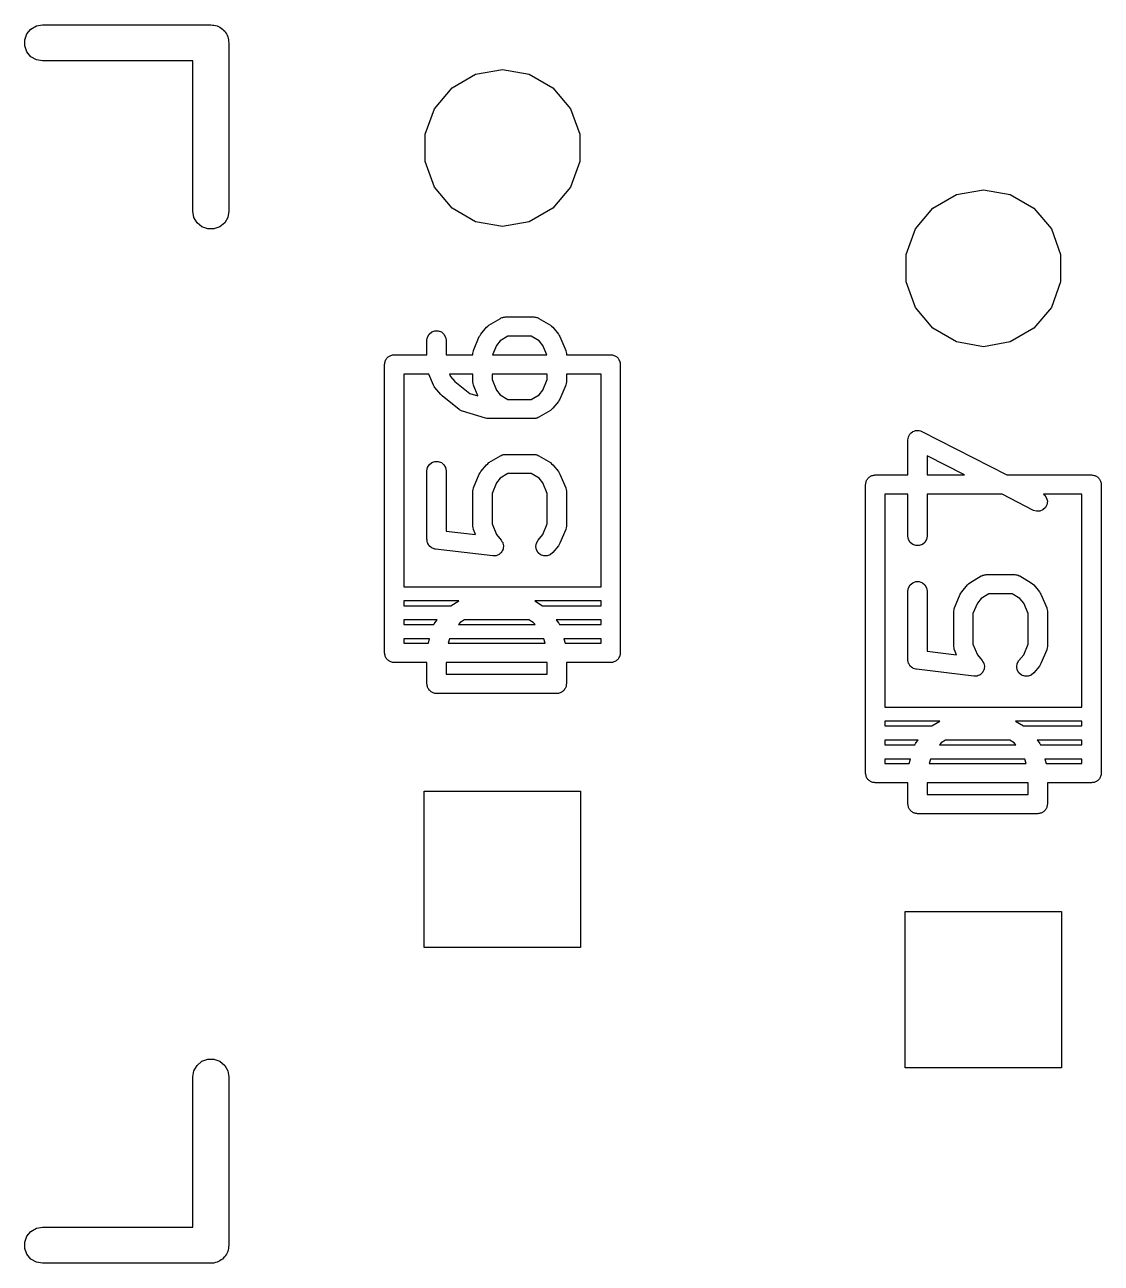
# Model space of a CAD drawing. Extents: x 47 to 330, y -254 to -153.
# Drawn here: x 88.13 to 99.5, y -246.54 to -233.46 of the extents above; entities that cross this region are included whole.
import ezdxf

# ---------------------------------------------------------------- set-up
doc = ezdxf.new("R2010")
doc.units = 0
doc.header["$MEASUREMENT"] = 0
doc.layers.add('BLACK', color=7, linetype='CONTINUOUS')

msp = doc.modelspace()

# ---------------------------------------------------------------- linework, layer by layer
at = {"layer": 'Black'}
for p, q in [((88.1995, -233.504), (88.2568, -233.471)), ((88.2568, -233.471), (88.322, -233.459)), ((88.322, -233.459), (90.1, -233.459)), ((90.1, -233.459), (90.1164, -233.462)), ((90.1164, -233.462), (90.1331, -233.462)), ((90.1331, -233.462), (90.1487, -233.468)), ((90.1487, -233.468), (90.1652, -233.471)), ((90.1652, -233.471), (90.1796, -233.479)), ((90.1796, -233.479), (90.1953, -233.485)), ((90.1953, -233.485), (90.208, -233.496)), ((88.1344, -233.617), (88.157, -233.555)), ((88.1344, -233.683), (88.1344, -233.617)), ((88.157, -233.555), (88.1995, -233.504)), ((90.208, -233.496), (90.2225, -233.504)), ((90.2225, -233.504), (90.2332, -233.517)), ((90.2332, -233.517), (90.2459, -233.528)), ((90.2459, -233.528), (90.2543, -233.542)), ((90.2543, -233.542), (90.265, -233.555)), ((90.265, -233.555), (90.2707, -233.57)), ((90.2707, -233.57), (90.279, -233.585)), ((90.279, -233.585), (90.2819, -233.601)), ((90.2819, -233.601), (90.2876, -233.617)), ((90.2876, -233.617), (90.2876, -233.634)), ((88.157, -233.745), (88.1344, -233.683)), ((88.1995, -233.796), (88.157, -233.745)), ((90.2876, -233.634), (90.2905, -233.65)), ((90.2905, -233.65), (90.2905, -235.428)), ((88.2568, -233.829), (88.1995, -233.796)), ((88.322, -233.84), (88.2568, -233.829)), ((89.9095, -233.84), (88.322, -233.84)), ((89.9095, -235.428), (89.9095, -233.84)), ((92.6474, -234.125), (92.8966, -233.981)), ((92.8966, -233.981), (93.18, -233.931)), ((93.18, -233.931), (93.4634, -233.981)), ((93.4634, -233.981), (93.7126, -234.125)), ((92.4624, -234.346), (92.6474, -234.125)), ((93.7126, -234.125), (93.8976, -234.346)), ((92.3639, -234.616), (92.4624, -234.346)), ((93.8976, -234.346), (93.9961, -234.616)), ((92.3639, -234.904), (92.3639, -234.616)), ((93.9961, -234.616), (93.9961, -234.904)), ((92.4624, -235.174), (92.3639, -234.904)), ((93.9961, -234.904), (93.8976, -235.174)), ((92.6474, -235.395), (92.4624, -235.174)), ((93.8976, -235.174), (93.7126, -235.395)), ((97.7274, -235.395), (97.9766, -235.251)), ((97.9766, -235.251), (98.26, -235.201)), ((98.26, -235.201), (98.5434, -235.251)), ((98.5434, -235.251), (98.7926, -235.395)), ((89.921, -235.493), (89.9095, -235.428)), ((90.2905, -235.428), (90.279, -235.493)), ((92.8966, -235.539), (92.6474, -235.395)), ((93.7126, -235.395), (93.4634, -235.539)), ((97.5424, -235.616), (97.7274, -235.395)), ((98.7926, -235.395), (98.9776, -235.616)), ((89.9541, -235.55), (89.921, -235.493)), ((90.0048, -235.593), (89.9541, -235.55)), ((90.2459, -235.55), (90.1953, -235.593)), ((90.279, -235.493), (90.2459, -235.55)), ((93.18, -235.589), (92.8966, -235.539)), ((93.4634, -235.539), (93.18, -235.589)), ((90.0669, -235.616), (90.0048, -235.593)), ((90.1331, -235.616), (90.0669, -235.616)), ((90.1953, -235.593), (90.1331, -235.616)), ((97.4439, -235.886), (97.5424, -235.616)), ((98.9776, -235.616), (99.0761, -235.886)), ((97.4439, -236.174), (97.4439, -235.886)), ((99.0761, -235.886), (99.0761, -236.174)), ((97.5424, -236.444), (97.4439, -236.174)), ((99.0761, -236.174), (98.9776, -236.444)), ((97.7274, -236.665), (97.5424, -236.444)), ((98.9776, -236.444), (98.7926, -236.665)), ((93.0242, -236.643), (93.037, -236.632)), ((93.037, -236.632), (93.158, -236.56)), ((93.158, -236.56), (93.1671, -236.556)), ((93.1671, -236.556), (93.1755, -236.551)), ((93.1755, -236.551), (93.1834, -236.55)), ((93.1834, -236.55), (93.1909, -236.547)), ((93.1909, -236.547), (93.2006, -236.547)), ((93.2006, -236.547), (93.2102, -236.545)), ((93.2102, -236.545), (93.5126, -236.545)), ((93.5126, -236.545), (93.5222, -236.547)), ((93.5222, -236.547), (93.5319, -236.547)), ((93.5319, -236.547), (93.5395, -236.55)), ((93.5395, -236.55), (93.5474, -236.551)), ((93.5474, -236.551), (93.5558, -236.556)), ((93.5558, -236.556), (93.5649, -236.56)), ((93.5649, -236.56), (93.6858, -236.632)), ((93.6858, -236.632), (93.6986, -236.643)), ((92.3829, -236.792), (92.3891, -236.757)), ((92.3891, -236.757), (92.4067, -236.727)), ((92.4067, -236.727), (92.4337, -236.704)), ((92.4337, -236.704), (92.4669, -236.692)), ((92.4669, -236.692), (92.5022, -236.692)), ((92.5022, -236.692), (92.5353, -236.704)), ((92.5353, -236.704), (92.5624, -236.727)), ((92.5624, -236.727), (92.58, -236.757)), ((92.58, -236.757), (92.5861, -236.792)), ((92.8745, -236.898), (92.935, -236.753)), ((92.935, -236.753), (92.9432, -236.74)), ((92.9432, -236.74), (92.9508, -236.727)), ((92.9508, -236.727), (93.0112, -236.654)), ((93.0112, -236.654), (93.0242, -236.643)), ((93.2384, -236.748), (93.1563, -236.798)), ((93.4845, -236.748), (93.2384, -236.748)), ((93.5665, -236.798), (93.4845, -236.748)), ((93.6986, -236.643), (93.7116, -236.654)), ((93.7116, -236.654), (93.7721, -236.727)), ((93.7721, -236.727), (93.7796, -236.74)), ((93.7796, -236.74), (93.7878, -236.753)), ((93.7878, -236.753), (93.8483, -236.898)), ((97.9766, -236.809), (97.7274, -236.665)), ((98.7926, -236.665), (98.5434, -236.809)), ((92.3829, -236.944), (92.3829, -236.792)), ((92.5861, -236.792), (92.5861, -236.944)), ((93.1167, -236.845), (93.0754, -236.944)), ((93.1563, -236.798), (93.1167, -236.845)), ((93.6062, -236.845), (93.5665, -236.798)), ((93.6475, -236.944), (93.6062, -236.845)), ((98.26, -236.859), (97.9766, -236.809)), ((98.5434, -236.809), (98.26, -236.859)), ((91.9369, -237.028), (91.94, -237.02)), ((91.94, -237.02), (91.9415, -237.011)), ((91.9415, -237.011), (91.946, -237.004)), ((91.946, -237.004), (91.949, -236.995)), ((91.949, -236.995), (91.9547, -236.988)), ((91.9547, -236.988), (91.9592, -236.981)), ((91.9592, -236.981), (91.966, -236.975)), ((91.966, -236.975), (91.9717, -236.968)), ((91.9717, -236.968), (91.9794, -236.964)), ((91.9794, -236.964), (91.9862, -236.958)), ((91.9862, -236.958), (91.9946, -236.955)), ((91.9946, -236.955), (92.0023, -236.951)), ((92.0023, -236.951), (92.011, -236.949)), ((92.011, -236.949), (92.0194, -236.946)), ((92.0194, -236.946), (92.0282, -236.946)), ((92.0282, -236.946), (92.037, -236.944)), ((92.037, -236.944), (92.3829, -236.944)), ((92.5861, -236.944), (92.8667, -236.944)), ((92.8667, -236.937), (92.8671, -236.935)), ((92.8667, -236.944), (92.8667, -236.937)), ((92.8668, -236.932), (92.8702, -236.918)), ((92.8671, -236.935), (92.8668, -236.932)), ((92.8702, -236.918), (92.8729, -236.902)), ((92.8729, -236.902), (92.874, -236.9)), ((92.874, -236.9), (92.8745, -236.898)), ((93.0754, -236.944), (93.6475, -236.944)), ((93.8483, -236.898), (93.8488, -236.9)), ((93.8488, -236.9), (93.85, -236.902)), ((93.85, -236.902), (93.8527, -236.918)), ((93.8527, -236.918), (93.856, -236.932)), ((93.856, -236.932), (93.8557, -236.935)), ((93.8557, -236.935), (93.8561, -236.937)), ((93.8561, -236.937), (93.8561, -236.944)), ((93.8561, -236.944), (94.323, -236.944)), ((94.323, -236.944), (94.3318, -236.946)), ((94.3318, -236.946), (94.3406, -236.946)), ((94.3406, -236.946), (94.349, -236.949)), ((94.349, -236.949), (94.3577, -236.951)), ((94.3577, -236.951), (94.3654, -236.955)), ((94.3654, -236.955), (94.3738, -236.958)), ((94.3738, -236.958), (94.3806, -236.964)), ((94.3806, -236.964), (94.3883, -236.968)), ((94.3883, -236.968), (94.394, -236.975)), ((94.394, -236.975), (94.4008, -236.981)), ((94.4008, -236.981), (94.4053, -236.988)), ((94.4053, -236.988), (94.411, -236.995)), ((94.411, -236.995), (94.414, -237.004)), ((94.414, -237.004), (94.4185, -237.011)), ((94.4185, -237.011), (94.42, -237.02)), ((94.42, -237.02), (94.4231, -237.028)), ((91.9354, -237.046), (91.9369, -237.037)), ((91.9354, -240.094), (91.9354, -237.046)), ((91.9369, -237.037), (91.9369, -237.028)), ((92.4017, -237.148), (92.1386, -237.148)), ((92.1386, -237.148), (92.1386, -239.395)), ((92.4512, -237.267), (92.4017, -237.148)), ((92.6218, -237.148), (92.6329, -237.174)), ((92.8667, -237.148), (92.6218, -237.148)), ((92.8667, -237.227), (92.8667, -237.148)), ((93.0699, -237.148), (93.0699, -237.207)), ((93.6529, -237.148), (93.0699, -237.148)), ((93.6529, -237.207), (93.6529, -237.148)), ((93.8561, -237.148), (93.8561, -237.227)), ((94.2214, -237.148), (93.8561, -237.148)), ((94.2214, -239.395), (94.2214, -237.148)), ((94.4231, -237.028), (94.4231, -237.037)), ((94.4231, -237.037), (94.4246, -237.046)), ((94.4246, -237.046), (94.4246, -240.094)), ((92.4594, -237.279), (92.4512, -237.267)), ((92.4669, -237.292), (92.4594, -237.279)), ((92.6329, -237.174), (92.677, -237.227)), ((92.677, -237.227), (92.835, -237.353)), ((92.8671, -237.23), (92.8667, -237.227)), ((92.8668, -237.232), (92.8671, -237.23)), ((92.8702, -237.247), (92.8668, -237.232)), ((92.8729, -237.262), (92.8702, -237.247)), ((92.874, -237.264), (92.8729, -237.262)), ((92.8745, -237.267), (92.874, -237.264)), ((92.9216, -237.379), (92.8745, -237.267)), ((93.0699, -237.207), (93.1167, -237.319)), ((93.6062, -237.319), (93.6529, -237.207)), ((93.8483, -237.267), (93.7878, -237.412)), ((93.8488, -237.264), (93.8483, -237.267)), ((93.85, -237.262), (93.8488, -237.264)), ((93.8527, -237.247), (93.85, -237.262)), ((93.856, -237.232), (93.8527, -237.247)), ((93.8561, -237.227), (93.8557, -237.23)), ((93.8557, -237.23), (93.856, -237.232)), ((92.5274, -237.365), (92.4669, -237.292)), ((92.5352, -237.372), (92.5274, -237.365)), ((92.542, -237.379), (92.5352, -237.372)), ((92.7234, -237.524), (92.542, -237.379)), ((92.835, -237.353), (92.9216, -237.379)), ((93.1167, -237.319), (93.1563, -237.367)), ((93.1563, -237.367), (93.2384, -237.416)), ((93.2384, -237.416), (93.4845, -237.416)), ((93.4845, -237.416), (93.5665, -237.367)), ((93.5665, -237.367), (93.6062, -237.319)), ((93.7878, -237.412), (93.7796, -237.424)), ((92.725, -237.525), (92.7234, -237.524)), ((92.7262, -237.527), (92.725, -237.525)), ((92.7404, -237.534), (92.7262, -237.527)), ((92.7544, -237.541), (92.7404, -237.534)), ((92.7561, -237.542), (92.7544, -237.541)), ((92.7577, -237.542), (92.7561, -237.542)), ((92.9996, -237.615), (92.7577, -237.542)), ((93.6858, -237.532), (93.5649, -237.605)), ((93.6987, -237.521), (93.6858, -237.532)), ((93.7116, -237.51), (93.6987, -237.521)), ((93.7721, -237.438), (93.7116, -237.51)), ((93.7796, -237.424), (93.7721, -237.438)), ((93.0143, -237.617), (92.9996, -237.615)), ((93.0288, -237.619), (93.0143, -237.617)), ((93.5126, -237.619), (93.0288, -237.619)), ((93.5222, -237.618), (93.5126, -237.619)), ((93.5319, -237.617), (93.5222, -237.618)), ((93.5395, -237.615), (93.5319, -237.617)), ((93.5474, -237.613), (93.5395, -237.615)), ((93.5558, -237.608), (93.5474, -237.613)), ((93.5649, -237.605), (93.5558, -237.608)), ((97.4675, -237.814), (97.4686, -237.812)), ((97.4686, -237.812), (97.4691, -237.81)), ((97.4691, -237.81), (97.4767, -237.796)), ((97.4767, -237.796), (97.4836, -237.783)), ((97.4836, -237.783), (97.4854, -237.781)), ((97.4854, -237.781), (97.4867, -237.779)), ((97.4867, -237.779), (97.4983, -237.769)), ((97.4983, -237.769), (97.5095, -237.759)), ((97.5095, -237.759), (97.5118, -237.758)), ((97.5118, -237.758), (97.5137, -237.756)), ((97.5137, -237.756), (97.528, -237.751)), ((97.528, -237.751), (97.542, -237.745)), ((97.542, -237.745), (97.5445, -237.745)), ((97.5445, -237.745), (97.5469, -237.744)), ((97.5469, -237.744), (97.5621, -237.744)), ((97.5621, -237.744), (97.5773, -237.743)), ((97.5773, -237.743), (97.5797, -237.744)), ((97.5797, -237.744), (97.5822, -237.744)), ((97.5822, -237.744), (97.5965, -237.749)), ((97.5965, -237.749), (97.611, -237.754)), ((97.611, -237.754), (98.5063, -238.214)), ((97.4629, -237.844), (97.4656, -237.829)), ((97.4629, -238.214), (97.4629, -237.844)), ((97.4656, -237.829), (97.4675, -237.814)), ((92.4337, -238.083), (92.4669, -238.071)), ((92.4669, -238.071), (92.5022, -238.071)), ((92.5022, -238.071), (92.5353, -238.083)), ((93.037, -238.084), (93.158, -238.011)), ((93.158, -238.011), (93.1671, -238.008)), ((93.1671, -238.008), (93.1755, -238.003)), ((93.1755, -238.003), (93.1834, -238.001)), ((93.1834, -238.001), (93.1909, -237.999)), ((93.1909, -237.999), (93.2006, -237.998)), ((93.2006, -237.998), (93.2102, -237.997)), ((93.2102, -237.997), (93.5126, -237.997)), ((93.5126, -237.997), (93.5222, -237.998)), ((93.5222, -237.998), (93.5319, -237.999)), ((93.5319, -237.999), (93.5395, -238.001)), ((93.5395, -238.001), (93.5474, -238.003)), ((93.5474, -238.003), (93.5558, -238.008)), ((93.5558, -238.008), (93.5649, -238.011)), ((93.5649, -238.011), (93.6858, -238.084)), ((98.062, -238.214), (97.6661, -238.011)), ((97.6661, -238.011), (97.6661, -238.214)), ((92.3829, -238.171), (92.3891, -238.136)), ((92.3829, -238.897), (92.3829, -238.171)), ((92.3891, -238.136), (92.4067, -238.106)), ((92.4067, -238.106), (92.4337, -238.083)), ((92.5353, -238.083), (92.5624, -238.106)), ((92.5624, -238.106), (92.58, -238.136)), ((92.58, -238.136), (92.5861, -238.171)), ((92.5861, -238.171), (92.5861, -238.806)), ((92.8745, -238.349), (92.935, -238.204)), ((92.935, -238.204), (92.9432, -238.192)), ((92.9432, -238.192), (92.9508, -238.178)), ((92.9508, -238.178), (93.0112, -238.106)), ((93.0112, -238.106), (93.0242, -238.095)), ((93.0242, -238.095), (93.037, -238.084)), ((93.2384, -238.2), (93.1563, -238.249)), ((93.4845, -238.2), (93.2384, -238.2)), ((93.5665, -238.249), (93.4845, -238.2)), ((93.6858, -238.084), (93.6986, -238.095)), ((93.6986, -238.095), (93.7116, -238.106)), ((93.7116, -238.106), (93.7721, -238.178)), ((93.7721, -238.178), (93.7796, -238.192)), ((93.7796, -238.192), (93.7878, -238.204)), ((93.7878, -238.204), (93.8483, -238.349)), ((93.1167, -238.297), (93.0699, -238.409)), ((93.1563, -238.249), (93.1167, -238.297)), ((93.6062, -238.297), (93.5665, -238.249)), ((93.6529, -238.409), (93.6062, -238.297)), ((97.0154, -238.316), (97.0169, -238.307)), ((97.0154, -241.364), (97.0154, -238.316)), ((97.0169, -238.298), (97.02, -238.29)), ((97.0169, -238.307), (97.0169, -238.298)), ((97.02, -238.29), (97.0215, -238.281)), ((97.0215, -238.281), (97.026, -238.274)), ((97.026, -238.274), (97.029, -238.265)), ((97.029, -238.265), (97.0347, -238.258)), ((97.0347, -238.258), (97.0392, -238.251)), ((97.0392, -238.251), (97.046, -238.245)), ((97.046, -238.245), (97.0517, -238.238)), ((97.0517, -238.238), (97.0594, -238.234)), ((97.0594, -238.234), (97.0662, -238.228)), ((97.0662, -238.228), (97.0746, -238.225)), ((97.0746, -238.225), (97.0823, -238.221)), ((97.0823, -238.221), (97.091, -238.219)), ((97.091, -238.219), (97.0994, -238.216)), ((97.0994, -238.216), (97.1082, -238.216)), ((97.1082, -238.216), (97.117, -238.214)), ((97.117, -238.214), (97.4629, -238.214)), ((97.6661, -238.214), (98.062, -238.214)), ((98.5063, -238.214), (99.403, -238.214)), ((99.403, -238.214), (99.4118, -238.216)), ((99.4118, -238.216), (99.4206, -238.216)), ((99.4206, -238.216), (99.429, -238.219)), ((99.429, -238.219), (99.4377, -238.221)), ((99.4377, -238.221), (99.4454, -238.225)), ((99.4454, -238.225), (99.4538, -238.228)), ((99.4538, -238.228), (99.4606, -238.234)), ((99.4606, -238.234), (99.4683, -238.238)), ((99.4683, -238.238), (99.474, -238.245)), ((99.474, -238.245), (99.4808, -238.251)), ((99.4808, -238.251), (99.4853, -238.258)), ((99.4853, -238.258), (99.491, -238.265)), ((99.491, -238.265), (99.494, -238.274)), ((99.494, -238.274), (99.4985, -238.281)), ((99.4985, -238.281), (99.5, -238.29)), ((99.5, -238.29), (99.5031, -238.298)), ((99.5031, -238.298), (99.5031, -238.307)), ((99.5031, -238.307), (99.5046, -238.316)), ((99.5046, -238.316), (99.5046, -241.364)), ((92.8667, -238.389), (92.8671, -238.386)), ((92.8667, -238.751), (92.8667, -238.389)), ((92.8668, -238.384), (92.8702, -238.369)), ((92.8671, -238.386), (92.8668, -238.384)), ((92.8702, -238.369), (92.8729, -238.354)), ((92.8729, -238.354), (92.874, -238.352)), ((92.874, -238.352), (92.8745, -238.349)), ((93.0699, -238.409), (93.0699, -238.731)), ((93.6529, -238.731), (93.6529, -238.409)), ((93.8483, -238.349), (93.8488, -238.352)), ((93.8488, -238.352), (93.85, -238.354)), ((93.85, -238.354), (93.8527, -238.369)), ((93.8527, -238.369), (93.856, -238.384)), ((93.856, -238.384), (93.8557, -238.386)), ((93.8557, -238.386), (93.8561, -238.389)), ((93.8561, -238.389), (93.8561, -238.751)), ((97.4629, -238.418), (97.2186, -238.418)), ((97.2186, -238.418), (97.2186, -240.665)), ((97.4629, -238.86), (97.4629, -238.418)), ((98.4571, -238.418), (97.6661, -238.418)), ((97.6661, -238.418), (97.6661, -238.86)), ((98.7881, -238.588), (98.4571, -238.418)), ((98.8948, -238.418), (98.9091, -238.428)), ((99.3014, -238.418), (98.8948, -238.418)), ((98.9091, -238.428), (98.9282, -238.458)), ((98.9282, -238.458), (98.936, -238.492)), ((99.3014, -240.665), (99.3014, -238.418)), ((98.8218, -238.598), (98.7881, -238.588)), ((98.857, -238.597), (98.8218, -238.598)), ((98.8895, -238.583), (98.857, -238.597)), ((98.9154, -238.559), (98.8895, -238.583)), ((98.9316, -238.528), (98.9154, -238.559)), ((98.936, -238.492), (98.9316, -238.528)), ((92.5861, -238.806), (92.8967, -238.844)), ((92.8671, -238.754), (92.8667, -238.751)), ((92.8668, -238.756), (92.8671, -238.754)), ((92.8702, -238.771), (92.8668, -238.756)), ((92.8729, -238.786), (92.8702, -238.771)), ((92.874, -238.788), (92.8729, -238.786)), ((92.8745, -238.791), (92.874, -238.788)), ((92.8967, -238.844), (92.8745, -238.791)), ((93.0699, -238.731), (93.1167, -238.843)), ((93.1167, -238.843), (93.1673, -238.904)), ((93.5555, -238.904), (93.6062, -238.843)), ((93.6062, -238.843), (93.6529, -238.731)), ((93.8483, -238.791), (93.7878, -238.936)), ((93.8488, -238.788), (93.8483, -238.791)), ((93.85, -238.786), (93.8488, -238.788)), ((93.8527, -238.771), (93.85, -238.786)), ((93.856, -238.756), (93.8527, -238.771)), ((93.8561, -238.751), (93.8557, -238.754)), ((93.8557, -238.754), (93.856, -238.756)), ((92.3834, -238.899), (92.3829, -238.897)), ((92.3831, -238.902), (92.3834, -238.899)), ((92.3865, -238.917), (92.3831, -238.902)), ((92.3891, -238.931), (92.3865, -238.917)), ((92.3905, -238.934), (92.3891, -238.931)), ((92.3911, -238.937), (92.3905, -238.934)), ((92.3993, -238.949), (92.3911, -238.937)), ((92.4067, -238.962), (92.3993, -238.949)), ((92.4089, -238.964), (92.4067, -238.962)), ((92.4104, -238.966), (92.4089, -238.964)), ((92.4223, -238.975), (92.4104, -238.966)), ((92.4337, -238.985), (92.4223, -238.975)), ((92.4364, -238.986), (92.4337, -238.985)), ((92.4386, -238.987), (92.4364, -238.986)), ((92.4529, -238.992), (92.4386, -238.987)), ((93.1673, -238.904), (93.1747, -238.917)), ((93.1747, -238.917), (93.1827, -238.929)), ((93.1827, -238.929), (93.1834, -238.932)), ((93.1834, -238.932), (93.1849, -238.935)), ((93.1849, -238.935), (93.1874, -238.949)), ((93.1883, -238.984), (93.1865, -238.999)), ((93.1874, -238.949), (93.1907, -238.964)), ((93.1909, -238.969), (93.1883, -238.984)), ((93.1907, -238.964), (93.1904, -238.967)), ((93.1904, -238.967), (93.1909, -238.969)), ((93.532, -238.969), (93.538, -238.935)), ((93.5382, -239.004), (93.532, -238.969)), ((93.538, -238.935), (93.5555, -238.904)), ((93.7721, -238.962), (93.7116, -239.034)), ((93.7796, -238.948), (93.7721, -238.962)), ((93.7878, -238.936), (93.7796, -238.948)), ((97.4691, -238.895), (97.4629, -238.86)), ((97.4867, -238.926), (97.4691, -238.895)), ((97.5137, -238.948), (97.4867, -238.926)), ((97.5469, -238.96), (97.5137, -238.948)), ((97.5822, -238.96), (97.5469, -238.96)), ((97.6153, -238.948), (97.5822, -238.96)), ((97.6424, -238.926), (97.6153, -238.948)), ((97.66, -238.895), (97.6424, -238.926)), ((97.6661, -238.86), (97.66, -238.895)), ((92.4669, -238.997), (92.4529, -238.992)), ((92.4697, -238.997), (92.4669, -238.997)), ((92.4724, -238.997), (92.4697, -238.997)), ((93.0772, -239.07), (92.4724, -238.997)), ((93.0919, -239.069), (93.0772, -239.07)), ((93.1066, -239.069), (93.0919, -239.069)), ((93.1094, -239.068), (93.1066, -239.069)), ((93.1124, -239.068), (93.1094, -239.068)), ((93.126, -239.062), (93.1124, -239.068)), ((93.1398, -239.057), (93.126, -239.062)), ((93.1421, -239.055), (93.1398, -239.057)), ((93.1449, -239.054), (93.1421, -239.055)), ((93.1556, -239.044), (93.1449, -239.054)), ((93.1669, -239.035), (93.1556, -239.044)), ((93.1684, -239.032), (93.1669, -239.035)), ((93.1706, -239.03), (93.1684, -239.032)), ((93.1772, -239.017), (93.1706, -239.03)), ((93.1846, -239.004), (93.1772, -239.017)), ((93.1852, -239.001), (93.1846, -239.004)), ((93.1865, -238.999), (93.1852, -239.001)), ((93.556, -239.035), (93.5382, -239.004)), ((93.5831, -239.057), (93.556, -239.035)), ((93.6163, -239.069), (93.5831, -239.057)), ((93.6516, -239.069), (93.6163, -239.069)), ((93.6847, -239.057), (93.6516, -239.069)), ((93.7116, -239.034), (93.6847, -239.057)), ((97.4691, -239.406), (97.4867, -239.376)), ((97.4867, -239.376), (97.5137, -239.353)), ((97.5137, -239.353), (97.5469, -239.341)), ((97.5469, -239.341), (97.5822, -239.341)), ((97.5822, -239.341), (97.6153, -239.353)), ((97.6153, -239.353), (97.6424, -239.376)), ((97.6424, -239.376), (97.66, -239.406)), ((98.0308, -239.448), (98.0912, -239.376)), ((98.0912, -239.376), (98.1042, -239.365)), ((98.1042, -239.365), (98.117, -239.354)), ((98.117, -239.354), (98.238, -239.281)), ((98.238, -239.281), (98.2471, -239.278)), ((98.2471, -239.278), (98.2555, -239.273)), ((98.2555, -239.273), (98.2634, -239.271)), ((98.2634, -239.271), (98.2709, -239.269)), ((98.2709, -239.269), (98.2806, -239.268)), ((98.2806, -239.268), (98.2902, -239.267)), ((98.2902, -239.267), (98.5926, -239.267)), ((98.5926, -239.267), (98.6022, -239.268)), ((98.6022, -239.268), (98.6119, -239.269)), ((98.6119, -239.269), (98.6195, -239.271)), ((98.6195, -239.271), (98.6274, -239.273)), ((98.6274, -239.273), (98.6358, -239.278)), ((98.6358, -239.278), (98.6449, -239.281)), ((98.6449, -239.281), (98.7658, -239.354)), ((98.7658, -239.354), (98.7786, -239.365)), ((98.7786, -239.365), (98.7916, -239.376)), ((98.7916, -239.376), (98.8521, -239.448)), ((92.1386, -239.395), (94.2214, -239.395)), ((97.4629, -239.441), (97.4691, -239.406)), ((97.4629, -240.167), (97.4629, -239.441)), ((97.66, -239.406), (97.6661, -239.441)), ((97.6661, -239.441), (97.6661, -240.076)), ((97.9545, -239.619), (98.015, -239.474)), ((98.015, -239.474), (98.0232, -239.462)), ((98.0232, -239.462), (98.0308, -239.448)), ((98.3184, -239.47), (98.2363, -239.519)), ((98.5645, -239.47), (98.3184, -239.47)), ((98.6465, -239.519), (98.5645, -239.47)), ((98.8521, -239.448), (98.8596, -239.462)), ((98.8596, -239.462), (98.8678, -239.474)), ((98.8678, -239.474), (98.9283, -239.619)), ((92.1386, -239.545), (92.1386, -239.595)), ((92.7182, -239.545), (92.1386, -239.545)), ((92.1386, -239.595), (92.6349, -239.595)), ((92.6349, -239.595), (92.7182, -239.545)), ((93.5208, -239.545), (93.6041, -239.595)), ((94.2214, -239.545), (93.5208, -239.545)), ((93.6041, -239.595), (94.2214, -239.595)), ((94.2214, -239.595), (94.2214, -239.545)), ((97.9468, -239.654), (97.9502, -239.639)), ((97.9502, -239.639), (97.9529, -239.624)), ((97.9529, -239.624), (97.954, -239.622)), ((97.954, -239.622), (97.9545, -239.619)), ((98.1967, -239.567), (98.1499, -239.679)), ((98.2363, -239.519), (98.1967, -239.567)), ((98.6862, -239.567), (98.6465, -239.519)), ((98.7329, -239.679), (98.6862, -239.567)), ((98.9283, -239.619), (98.9288, -239.622)), ((98.9288, -239.622), (98.93, -239.624)), ((98.93, -239.624), (98.9327, -239.639)), ((98.9327, -239.639), (98.936, -239.654)), ((92.1386, -239.745), (92.1386, -239.795)), ((92.4919, -239.745), (92.1386, -239.745)), ((92.4669, -239.775), (92.4919, -239.745)), ((92.733, -239.773), (92.7148, -239.795)), ((92.7799, -239.745), (92.733, -239.773)), ((93.4592, -239.745), (92.7799, -239.745)), ((93.5061, -239.773), (93.4592, -239.745)), ((93.5243, -239.795), (93.5061, -239.773)), ((94.2214, -239.745), (93.7471, -239.745)), ((93.7471, -239.745), (93.7721, -239.775)), ((94.2214, -239.795), (94.2214, -239.745)), ((97.9467, -239.659), (97.9471, -239.656)), ((97.9467, -240.021), (97.9467, -239.659)), ((97.9471, -239.656), (97.9468, -239.654)), ((98.1499, -239.679), (98.1499, -240.001)), ((98.7329, -240.001), (98.7329, -239.679)), ((98.936, -239.654), (98.9357, -239.656)), ((98.9357, -239.656), (98.9361, -239.659)), ((98.9361, -239.659), (98.9361, -240.021)), ((92.1386, -239.795), (92.4555, -239.795)), ((92.4555, -239.795), (92.4563, -239.794)), ((92.4563, -239.794), (92.4623, -239.781)), ((92.4623, -239.781), (92.465, -239.778)), ((92.465, -239.778), (92.4669, -239.775)), ((92.7148, -239.795), (93.5243, -239.795)), ((93.7721, -239.775), (93.774, -239.778)), ((93.774, -239.778), (93.7767, -239.781)), ((93.7767, -239.781), (93.7827, -239.794)), ((93.7827, -239.794), (93.7836, -239.795)), ((93.7836, -239.795), (94.18, -239.795)), ((94.18, -239.795), (94.2214, -239.795)), ((92.1386, -239.945), (92.1386, -239.992)), ((92.4104, -239.945), (92.1386, -239.945)), ((92.1386, -239.992), (92.3972, -239.992)), ((92.3972, -239.992), (92.4104, -239.945)), ((92.6213, -239.945), (92.6081, -239.992)), ((92.6081, -239.992), (93.6309, -239.992)), ((93.6178, -239.945), (92.6213, -239.945)), ((93.6309, -239.992), (93.6178, -239.945)), ((94.18, -239.945), (93.8287, -239.945)), ((93.8287, -239.945), (93.8418, -239.992)), ((93.8418, -239.992), (94.2214, -239.992)), ((94.2214, -239.945), (94.18, -239.945)), ((94.2214, -239.992), (94.2214, -239.945)), ((97.9471, -240.024), (97.9467, -240.021)), ((97.9468, -240.026), (97.9471, -240.024)), ((97.9502, -240.041), (97.9468, -240.026)), ((98.1499, -240.001), (98.1967, -240.113)), ((98.6862, -240.113), (98.7329, -240.001)), ((98.936, -240.026), (98.9327, -240.041)), ((98.9361, -240.021), (98.9357, -240.024)), ((98.9357, -240.024), (98.936, -240.026)), ((91.9369, -240.103), (91.9354, -240.094)), ((91.9369, -240.112), (91.9369, -240.103)), ((91.94, -240.12), (91.9369, -240.112)), ((91.9415, -240.129), (91.94, -240.12)), ((91.946, -240.136), (91.9415, -240.129)), ((91.949, -240.145), (91.946, -240.136)), ((91.9547, -240.152), (91.949, -240.145)), ((91.9592, -240.159), (91.9547, -240.152)), ((91.966, -240.165), (91.9592, -240.159)), ((91.9717, -240.172), (91.966, -240.165)), ((94.394, -240.165), (94.3883, -240.172)), ((94.4008, -240.159), (94.394, -240.165)), ((94.4053, -240.152), (94.4008, -240.159)), ((94.411, -240.145), (94.4053, -240.152)), ((94.414, -240.136), (94.411, -240.145)), ((94.4185, -240.129), (94.414, -240.136)), ((94.42, -240.12), (94.4185, -240.129)), ((94.4231, -240.112), (94.42, -240.12)), ((94.4246, -240.094), (94.4231, -240.103)), ((94.4231, -240.103), (94.4231, -240.112)), ((97.4634, -240.169), (97.4629, -240.167)), ((97.6661, -240.076), (97.9767, -240.114)), ((97.9529, -240.056), (97.9502, -240.041)), ((97.954, -240.058), (97.9529, -240.056)), ((97.9545, -240.061), (97.954, -240.058)), ((97.9767, -240.114), (97.9545, -240.061)), ((98.1967, -240.113), (98.2473, -240.174)), ((98.6355, -240.174), (98.6862, -240.113)), ((98.9283, -240.061), (98.8678, -240.206)), ((98.9288, -240.058), (98.9283, -240.061)), ((98.93, -240.056), (98.9288, -240.058)), ((98.9327, -240.041), (98.93, -240.056)), ((91.9794, -240.176), (91.9717, -240.172)), ((91.9862, -240.182), (91.9794, -240.176)), ((91.9946, -240.185), (91.9862, -240.182)), ((92.0023, -240.189), (91.9946, -240.185)), ((92.011, -240.191), (92.0023, -240.189)), ((92.0194, -240.194), (92.011, -240.191)), ((92.0282, -240.194), (92.0194, -240.194)), ((92.037, -240.196), (92.0282, -240.194)), ((92.3829, -240.196), (92.037, -240.196)), ((92.3829, -240.421), (92.3829, -240.196)), ((92.5861, -240.196), (92.5861, -240.319)), ((93.6529, -240.196), (92.5861, -240.196)), ((93.6529, -240.319), (93.6529, -240.196)), ((94.323, -240.196), (93.8561, -240.196)), ((93.8561, -240.196), (93.8561, -240.421)), ((94.3318, -240.194), (94.323, -240.196)), ((94.3406, -240.194), (94.3318, -240.194)), ((94.349, -240.191), (94.3406, -240.194)), ((94.3577, -240.189), (94.349, -240.191)), ((94.3654, -240.185), (94.3577, -240.189)), ((94.3738, -240.182), (94.3654, -240.185)), ((94.3806, -240.176), (94.3738, -240.182)), ((94.3883, -240.172), (94.3806, -240.176)), ((97.4631, -240.172), (97.4634, -240.169)), ((97.4665, -240.187), (97.4631, -240.172)), ((97.4691, -240.201), (97.4665, -240.187)), ((97.4705, -240.204), (97.4691, -240.201)), ((97.4711, -240.207), (97.4705, -240.204)), ((97.4793, -240.219), (97.4711, -240.207)), ((97.4867, -240.232), (97.4793, -240.219)), ((97.4889, -240.234), (97.4867, -240.232)), ((97.4904, -240.236), (97.4889, -240.234)), ((97.5023, -240.245), (97.4904, -240.236)), ((97.5137, -240.255), (97.5023, -240.245)), ((97.5164, -240.256), (97.5137, -240.255)), ((97.5186, -240.257), (97.5164, -240.256)), ((97.5329, -240.262), (97.5186, -240.257)), ((97.5469, -240.267), (97.5329, -240.262)), ((97.5497, -240.267), (97.5469, -240.267)), ((97.5524, -240.267), (97.5497, -240.267)), ((98.1572, -240.34), (97.5524, -240.267)), ((98.2473, -240.174), (98.2547, -240.187)), ((98.2572, -240.287), (98.2506, -240.3)), ((98.2547, -240.187), (98.2627, -240.199)), ((98.2646, -240.274), (98.2572, -240.287)), ((98.2627, -240.199), (98.2634, -240.202)), ((98.2634, -240.202), (98.2649, -240.205)), ((98.2652, -240.271), (98.2646, -240.274)), ((98.2649, -240.205), (98.2674, -240.219)), ((98.2665, -240.269), (98.2652, -240.271)), ((98.2683, -240.254), (98.2665, -240.269)), ((98.2674, -240.219), (98.2707, -240.234)), ((98.2709, -240.239), (98.2683, -240.254)), ((98.2707, -240.234), (98.2704, -240.237)), ((98.2704, -240.237), (98.2709, -240.239)), ((98.612, -240.239), (98.618, -240.205)), ((98.6182, -240.274), (98.612, -240.239)), ((98.618, -240.205), (98.6355, -240.174)), ((98.636, -240.305), (98.6182, -240.274)), ((98.8521, -240.232), (98.7916, -240.304)), ((98.8596, -240.218), (98.8521, -240.232)), ((98.8678, -240.206), (98.8596, -240.218)), ((92.3845, -240.429), (92.3829, -240.421)), ((92.5861, -240.319), (93.6529, -240.319)), ((93.8561, -240.421), (93.8546, -240.429)), ((98.1719, -240.339), (98.1572, -240.34)), ((98.1866, -240.339), (98.1719, -240.339)), ((98.1894, -240.338), (98.1866, -240.339)), ((98.1924, -240.338), (98.1894, -240.338)), ((98.206, -240.332), (98.1924, -240.338)), ((98.2198, -240.327), (98.206, -240.332)), ((98.2221, -240.325), (98.2198, -240.327)), ((98.2249, -240.324), (98.2221, -240.325)), ((98.2356, -240.314), (98.2249, -240.324)), ((98.2469, -240.305), (98.2356, -240.314)), ((98.2484, -240.302), (98.2469, -240.305)), ((98.2506, -240.3), (98.2484, -240.302)), ((98.6631, -240.327), (98.636, -240.305)), ((98.6963, -240.339), (98.6631, -240.327)), ((98.7316, -240.339), (98.6963, -240.339)), ((98.7647, -240.327), (98.7316, -240.339)), ((98.7916, -240.304), (98.7647, -240.327)), ((92.3845, -240.438), (92.3845, -240.429)), ((92.3875, -240.447), (92.3845, -240.438)), ((92.3891, -240.455), (92.3875, -240.447)), ((92.3935, -240.463), (92.3891, -240.455)), ((92.3965, -240.471), (92.3935, -240.463)), ((92.4022, -240.478), (92.3965, -240.471)), ((92.4067, -240.486), (92.4022, -240.478)), ((92.4135, -240.492), (92.4067, -240.486)), ((92.4192, -240.498), (92.4135, -240.492)), ((92.4269, -240.503), (92.4192, -240.498)), ((92.4337, -240.509), (92.4269, -240.503)), ((92.4421, -240.512), (92.4337, -240.509)), ((92.4498, -240.516), (92.4421, -240.512)), ((92.4585, -240.518), (92.4498, -240.516)), ((92.4669, -240.521), (92.4585, -240.518)), ((92.4758, -240.521), (92.4669, -240.521)), ((92.4845, -240.522), (92.4758, -240.521)), ((93.7545, -240.522), (92.4845, -240.522)), ((93.7633, -240.521), (93.7545, -240.522)), ((93.7722, -240.521), (93.7633, -240.521)), ((93.7805, -240.518), (93.7722, -240.521)), ((93.7893, -240.516), (93.7805, -240.518)), ((93.797, -240.512), (93.7893, -240.516)), ((93.8053, -240.509), (93.797, -240.512)), ((93.8121, -240.503), (93.8053, -240.509)), ((93.8198, -240.498), (93.8121, -240.503)), ((93.8255, -240.492), (93.8198, -240.498)), ((93.8324, -240.486), (93.8255, -240.492)), ((93.8368, -240.478), (93.8324, -240.486)), ((93.8425, -240.471), (93.8368, -240.478)), ((93.8456, -240.463), (93.8425, -240.471)), ((93.85, -240.455), (93.8456, -240.463)), ((93.8515, -240.447), (93.85, -240.455)), ((93.8546, -240.438), (93.8515, -240.447)), ((93.8546, -240.429), (93.8546, -240.438)), ((97.2186, -240.665), (99.3014, -240.665)), ((97.2186, -240.815), (97.2186, -240.865)), ((97.7982, -240.815), (97.2186, -240.815)), ((97.7149, -240.865), (97.7982, -240.815)), ((98.6008, -240.815), (98.6841, -240.865)), ((99.3014, -240.815), (98.6008, -240.815)), ((99.3014, -240.865), (99.3014, -240.815)), ((97.2186, -240.865), (97.7149, -240.865)), ((98.6841, -240.865), (99.3014, -240.865)), ((97.2186, -241.015), (97.2186, -241.065)), ((97.5719, -241.015), (97.2186, -241.015)), ((97.2186, -241.065), (97.5355, -241.065)), ((97.5355, -241.065), (97.5363, -241.064)), ((97.5363, -241.064), (97.5423, -241.051)), ((97.5423, -241.051), (97.545, -241.048)), ((97.545, -241.048), (97.5469, -241.045)), ((97.5469, -241.045), (97.5719, -241.015)), ((97.813, -241.043), (97.7948, -241.065)), ((97.7948, -241.065), (98.6043, -241.065)), ((97.8599, -241.015), (97.813, -241.043)), ((98.5392, -241.015), (97.8599, -241.015)), ((98.5861, -241.043), (98.5392, -241.015)), ((98.6043, -241.065), (98.5861, -241.043)), ((99.3014, -241.015), (98.8271, -241.015)), ((98.8271, -241.015), (98.8521, -241.045)), ((98.8521, -241.045), (98.854, -241.048)), ((98.854, -241.048), (98.8567, -241.051)), ((98.8567, -241.051), (98.8627, -241.064)), ((98.8627, -241.064), (98.8636, -241.065)), ((98.8636, -241.065), (99.26, -241.065)), ((99.26, -241.065), (99.3014, -241.065)), ((99.3014, -241.065), (99.3014, -241.015)), ((97.2186, -241.215), (97.2186, -241.262)), ((97.4904, -241.215), (97.2186, -241.215)), ((97.2186, -241.262), (97.4772, -241.262)), ((97.4772, -241.262), (97.4904, -241.215)), ((97.7013, -241.215), (97.6881, -241.262)), ((97.6881, -241.262), (98.7109, -241.262)), ((98.6978, -241.215), (97.7013, -241.215)), ((98.7109, -241.262), (98.6978, -241.215)), ((99.26, -241.215), (98.9087, -241.215)), ((98.9087, -241.215), (98.9218, -241.262)), ((98.9218, -241.262), (99.3014, -241.262)), ((99.3014, -241.215), (99.26, -241.215)), ((99.3014, -241.262), (99.3014, -241.215)), ((97.0169, -241.373), (97.0154, -241.364)), ((97.0169, -241.382), (97.0169, -241.373)), ((97.02, -241.39), (97.0169, -241.382)), ((97.0215, -241.399), (97.02, -241.39)), ((97.026, -241.406), (97.0215, -241.399)), ((97.029, -241.415), (97.026, -241.406)), ((97.0347, -241.422), (97.029, -241.415)), ((97.0392, -241.429), (97.0347, -241.422)), ((97.046, -241.435), (97.0392, -241.429)), ((97.0517, -241.442), (97.046, -241.435)), ((97.0594, -241.446), (97.0517, -241.442)), ((97.0662, -241.452), (97.0594, -241.446)), ((97.0746, -241.455), (97.0662, -241.452)), ((97.0823, -241.459), (97.0746, -241.455)), ((97.091, -241.461), (97.0823, -241.459)), ((97.0994, -241.464), (97.091, -241.461)), ((97.1082, -241.464), (97.0994, -241.464)), ((97.117, -241.466), (97.1082, -241.464)), ((97.4629, -241.466), (97.117, -241.466)), ((97.4629, -241.691), (97.4629, -241.466)), ((97.6661, -241.466), (97.6661, -241.589)), ((98.7329, -241.466), (97.6661, -241.466)), ((98.7329, -241.589), (98.7329, -241.466)), ((99.403, -241.466), (98.9361, -241.466)), ((98.9361, -241.466), (98.9361, -241.691)), ((99.4118, -241.464), (99.403, -241.466)), ((99.4206, -241.464), (99.4118, -241.464)), ((99.429, -241.461), (99.4206, -241.464)), ((99.4377, -241.459), (99.429, -241.461)), ((99.4454, -241.455), (99.4377, -241.459)), ((99.4538, -241.452), (99.4454, -241.455)), ((99.4606, -241.446), (99.4538, -241.452)), ((99.4683, -241.442), (99.4606, -241.446)), ((99.474, -241.435), (99.4683, -241.442)), ((99.4808, -241.429), (99.474, -241.435)), ((99.4853, -241.422), (99.4808, -241.429)), ((99.491, -241.415), (99.4853, -241.422)), ((99.494, -241.406), (99.491, -241.415)), ((99.4985, -241.399), (99.494, -241.406)), ((99.5, -241.39), (99.4985, -241.399)), ((99.5031, -241.382), (99.5, -241.39)), ((99.5046, -241.364), (99.5031, -241.373)), ((99.5031, -241.373), (99.5031, -241.382)), ((92.3545, -243.206), (92.3545, -241.554)), ((92.3545, -241.554), (94.0055, -241.554)), ((94.0055, -241.554), (94.0055, -243.206)), ((97.6661, -241.589), (98.7329, -241.589)), ((97.4645, -241.699), (97.4629, -241.691)), ((97.4645, -241.708), (97.4645, -241.699)), ((97.4675, -241.717), (97.4645, -241.708)), ((97.4691, -241.725), (97.4675, -241.717)), ((97.4735, -241.733), (97.4691, -241.725)), ((97.4765, -241.741), (97.4735, -241.733)), ((98.9256, -241.733), (98.9225, -241.741)), ((98.93, -241.725), (98.9256, -241.733)), ((98.9315, -241.717), (98.93, -241.725)), ((98.9346, -241.708), (98.9315, -241.717)), ((98.9361, -241.691), (98.9346, -241.699)), ((98.9346, -241.699), (98.9346, -241.708)), ((97.4822, -241.748), (97.4765, -241.741)), ((97.4867, -241.756), (97.4822, -241.748)), ((97.4935, -241.762), (97.4867, -241.756)), ((97.4992, -241.768), (97.4935, -241.762)), ((97.5069, -241.773), (97.4992, -241.768)), ((97.5137, -241.779), (97.5069, -241.773)), ((97.5221, -241.782), (97.5137, -241.779)), ((97.5298, -241.786), (97.5221, -241.782)), ((97.5385, -241.788), (97.5298, -241.786)), ((97.5469, -241.791), (97.5385, -241.788)), ((97.5558, -241.791), (97.5469, -241.791)), ((97.5645, -241.792), (97.5558, -241.791)), ((98.8345, -241.792), (97.5645, -241.792)), ((98.8433, -241.791), (98.8345, -241.792)), ((98.8522, -241.791), (98.8433, -241.791)), ((98.8605, -241.788), (98.8522, -241.791)), ((98.8693, -241.786), (98.8605, -241.788)), ((98.877, -241.782), (98.8693, -241.786)), ((98.8853, -241.779), (98.877, -241.782)), ((98.8921, -241.773), (98.8853, -241.779)), ((98.8998, -241.768), (98.8921, -241.773)), ((98.9055, -241.762), (98.8998, -241.768)), ((98.9124, -241.756), (98.9055, -241.762)), ((98.9168, -241.748), (98.9124, -241.756)), ((98.9225, -241.741), (98.9168, -241.748)), ((97.4345, -244.475), (97.4345, -242.825)), ((97.4345, -242.825), (99.0855, -242.825)), ((99.0855, -242.825), (99.0855, -244.475)), ((94.0055, -243.206), (92.3545, -243.206)), ((89.921, -244.507), (89.9541, -244.45)), ((89.9541, -244.45), (90.0048, -244.407)), ((90.0048, -244.407), (90.0669, -244.384)), ((90.0669, -244.384), (90.1331, -244.384)), ((90.1331, -244.384), (90.1953, -244.407)), ((90.1953, -244.407), (90.2459, -244.45)), ((90.2459, -244.45), (90.279, -244.507)), ((99.0855, -244.475), (97.4345, -244.475)), ((89.9095, -244.572), (89.921, -244.507)), ((89.9095, -246.159), (89.9095, -244.572)), ((90.279, -244.507), (90.2905, -244.572)), ((90.2905, -244.572), (90.2905, -246.35)), ((88.1995, -246.204), (88.2568, -246.171)), ((88.2568, -246.171), (88.322, -246.159)), ((88.322, -246.159), (89.9095, -246.159)), ((88.1344, -246.317), (88.157, -246.255)), ((88.157, -246.255), (88.1995, -246.204)), ((88.1344, -246.383), (88.1344, -246.317)), ((88.157, -246.445), (88.1344, -246.383)), ((88.1995, -246.496), (88.157, -246.445)), ((90.265, -246.445), (90.2543, -246.458)), ((90.2707, -246.43), (90.265, -246.445)), ((90.279, -246.415), (90.2707, -246.43)), ((90.2819, -246.399), (90.279, -246.415)), ((90.2876, -246.383), (90.2819, -246.399)), ((90.2905, -246.35), (90.2876, -246.366)), ((90.2876, -246.366), (90.2876, -246.383)), ((88.2568, -246.529), (88.1995, -246.496)), ((88.322, -246.54), (88.2568, -246.529)), ((90.1, -246.54), (88.322, -246.54)), ((90.1164, -246.538), (90.1, -246.54)), ((90.1331, -246.538), (90.1164, -246.538)), ((90.1487, -246.532), (90.1331, -246.538)), ((90.1652, -246.529), (90.1487, -246.532)), ((90.1796, -246.521), (90.1652, -246.529)), ((90.1953, -246.515), (90.1796, -246.521)), ((90.208, -246.504), (90.1953, -246.515)), ((90.2225, -246.496), (90.208, -246.504)), ((90.2332, -246.483), (90.2225, -246.496)), ((90.2459, -246.472), (90.2332, -246.483)), ((90.2543, -246.458), (90.2459, -246.472))]:
    msp.add_line(p, q, dxfattribs=at)

doc.saveas('drawing.dxf')
